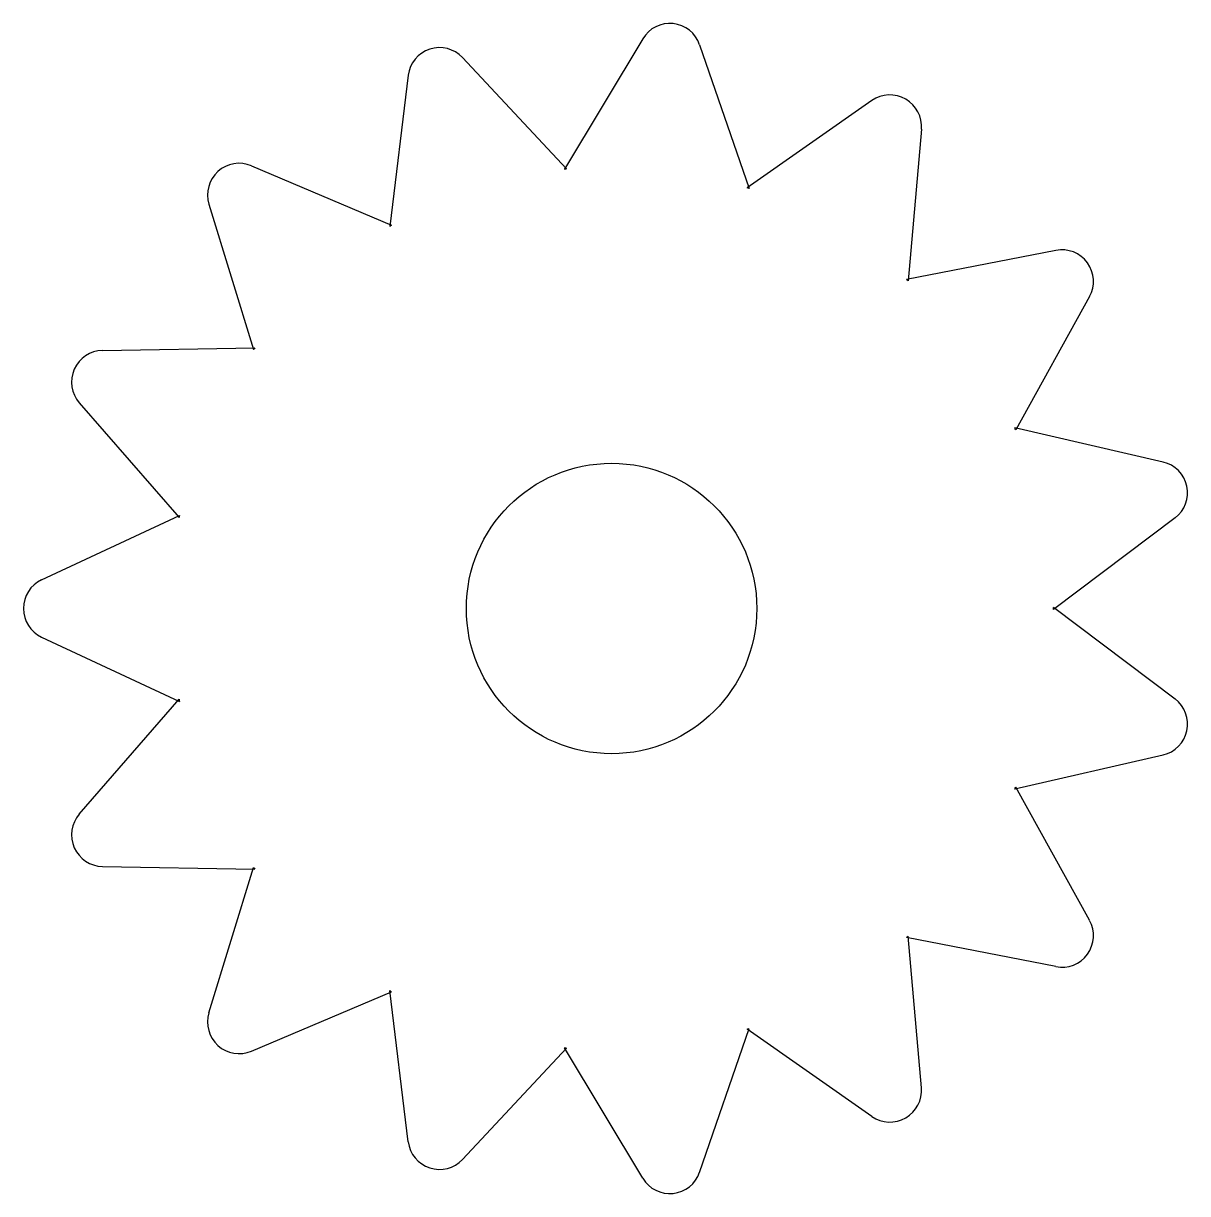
# Model space of a CAD drawing. Header units: millimetres. Extents: x 46.7 to 65.2, y -89.8 to -71.2.
import ezdxf

# ---------------------------------------------------------------- set-up
doc = ezdxf.new("R2010")
doc.units = ezdxf.units.MM

msp = doc.modelspace()

# ---------------------------------------------------------------- linework, layer by layer
for p, q in [((56.535, -71.464), (55.294, -73.53)), ((57.436, -71.559), (58.221, -73.838)), ((53.683, -71.764), (55.327, -73.527)), ((52.821, -72.044), (52.527, -74.437)), ((60.164, -72.445), (58.189, -73.828)), ((60.949, -72.898), (60.739, -75.3)), ((50.338, -73.478), (52.557, -74.42)), ((49.664, -74.084), (50.369, -76.389)), ((63.08, -74.817), (60.713, -75.277)), ((63.612, -75.55), (62.444, -77.659)), ((47.979, -76.404), (50.389, -76.362)), ((47.61, -77.232), (49.192, -79.051)), ((64.779, -78.17), (62.43, -77.628)), ((47.014, -80.037), (49.199, -79.018)), ((64.967, -79.056), (63.042, -80.507)), ((64.967, -81.924), (63.042, -80.473)), ((47.014, -80.943), (49.199, -81.962)), ((47.61, -83.748), (49.192, -81.929)), ((64.779, -82.811), (62.43, -83.353)), ((63.612, -85.43), (62.444, -83.322)), ((47.979, -84.576), (50.389, -84.618)), ((49.664, -86.896), (50.369, -84.591)), ((63.08, -86.163), (60.713, -85.704)), ((60.949, -88.082), (60.739, -85.681)), ((50.338, -87.503), (52.557, -86.561)), ((52.821, -88.937), (52.527, -86.544)), ((57.436, -89.422), (58.221, -87.142)), ((60.164, -88.535), (58.189, -87.153)), ((53.683, -89.217), (55.327, -87.454)), ((56.535, -89.516), (55.294, -87.45))]:
    msp.add_line(p, q)
msp.add_circle((56.042, -80.49), 2.3)
for centre, radius, start, end in [((56.964, -71.722), 0.5, 19, 149), ((53.317, -72.105), 0.5, 43, 173), ((60.451, -72.855), 0.5, 355, 125), ((50.142, -73.938), 0.5, 67, 197), ((56.042, -80.49), 7, 95.8617, 96.1383), ((56.042, -80.49), 7, 71.8617, 72.1383), ((56.042, -80.49), 7, 119.8617, 120.1383), ((63.175, -75.308), 0.5, 331, 101), ((56.042, -80.49), 7, 47.8617, 48.1383), ((56.042, -80.49), 7, 143.8617, 144.1383), ((47.987, -76.904), 0.5, 91, 221), ((56.042, -80.49), 7, 23.8617, 24.1383), ((64.666, -78.657), 0.5, 307, 77), ((56.042, -80.49), 7, 167.8617, 168.1383), ((47.225, -80.49), 0.5, 115, 245), ((56.042, -80.49), 7, 359.8617, 0.1383), ((56.042, -80.49), 7, 191.8617, 192.1383), ((64.666, -82.323), 0.5, 283, 53), ((56.042, -80.49), 7, 335.8617, 336.1383), ((47.987, -84.076), 0.5, 139, 269), ((56.042, -80.49), 7, 215.8617, 216.1383), ((63.175, -85.673), 0.5, 259, 29), ((56.042, -80.49), 7, 311.8617, 312.1383), ((56.042, -80.49), 7, 239.8617, 240.1383), ((50.142, -87.042), 0.5, 163, 293), ((56.042, -80.49), 7, 287.8617, 288.1383), ((56.042, -80.49), 7, 263.8617, 264.1383), ((60.451, -88.126), 0.5, 235, 5), ((53.317, -88.876), 0.5, 187, 317), ((56.964, -89.259), 0.5, 211, 341)]:
    msp.add_arc(centre, radius, start, end)

doc.saveas('drawing.dxf')
